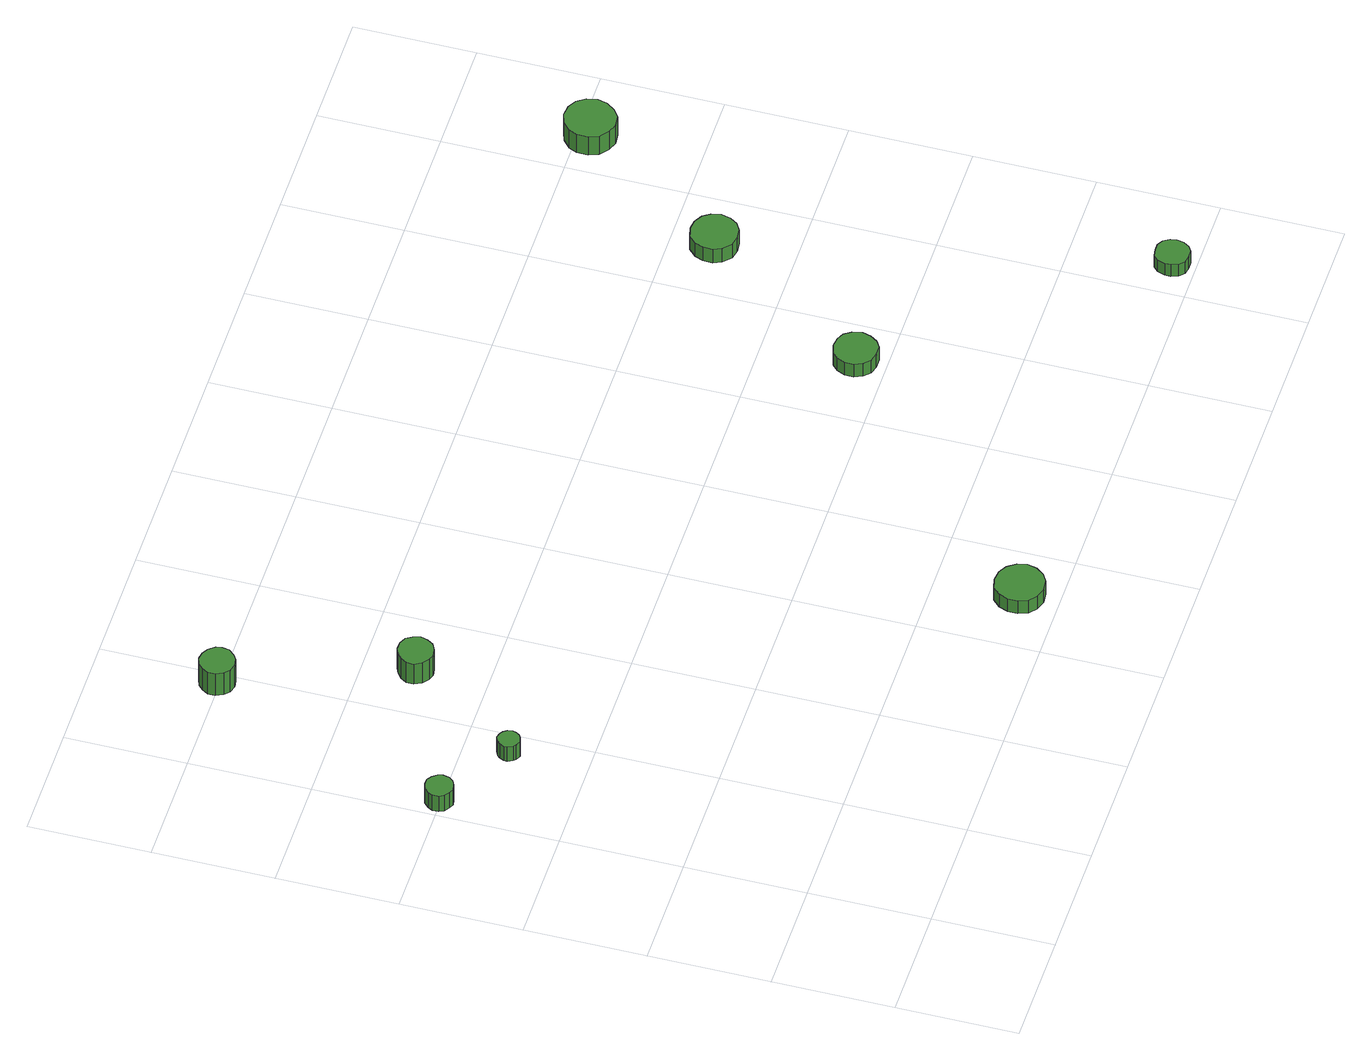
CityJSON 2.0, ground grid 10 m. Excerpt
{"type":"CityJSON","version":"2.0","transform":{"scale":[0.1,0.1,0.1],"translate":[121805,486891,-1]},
"CityObjects":{
"tree1":{"type":"SolitaryVegetationObject","attributes":{"function":"something"}},
"tree2":{"type":"SolitaryVegetationObject","attributes":{"function":"something"},"geometry":[{"type":"MultiSurface","lod":"1","boundaries":[[[0,1,2,3,4,5,6,7,8,9,10,11,12,13,14]],[[15,16,17,18,19,20,21,22,23,24,25,26,27,28,29]],[[0,29,28,1]],[[1,28,27,2]],[[2,27,26,3]],[[3,26,25,4]],[[4,25,24,5]],[[5,24,23,6]],[[6,23,22,7]],[[7,22,21,8]],[[8,21,20,9]],[[9,20,19,10]],[[10,19,18,11]],[[11,18,17,12]],[[12,17,16,13]],[[13,16,15,14]],[[14,15,29,0]]]}]},
"tree3":{"type":"SolitaryVegetationObject","attributes":{"function":"something"},"geometry":[{"type":"MultiSurface","lod":"1","boundaries":[[[30,31,32,33,34,35,36,37,38,39,40,41,42,43,44]],[[45,46,47,48,49,50,51,52,53,54,55,56,57,58,59]],[[30,59,58,31]],[[31,58,57,32]],[[32,57,56,33]],[[33,56,55,34]],[[34,55,54,35]],[[35,54,53,36]],[[36,53,52,37]],[[37,52,51,38]],[[38,51,50,39]],[[39,50,49,40]],[[40,49,48,41]],[[41,48,47,42]],[[42,47,46,43]],[[43,46,45,44]],[[44,45,59,30]]]}]},
"tree4":{"type":"SolitaryVegetationObject","attributes":{"function":"something"},"geometry":[{"type":"MultiSurface","lod":"1","boundaries":[[[60,61,62,63,64,65,66,67,68,69,70,71,72,73,74]],[[75,76,77,78,79,80,81,82,83,84,85,86,87,88,89]],[[60,89,88,61]],[[61,88,87,62]],[[62,87,86,63]],[[63,86,85,64]],[[64,85,84,65]],[[65,84,83,66]],[[66,83,82,67]],[[67,82,81,68]],[[68,81,80,69]],[[69,80,79,70]],[[70,79,78,71]],[[71,78,77,72]],[[72,77,76,73]],[[73,76,75,74]],[[74,75,89,60]]]}]},
"tree5":{"type":"SolitaryVegetationObject","attributes":{"function":"something"}},
"tree6":{"type":"SolitaryVegetationObject","attributes":{"function":"something"},"geometry":[{"type":"MultiSurface","lod":"1","boundaries":[[[90,91,92,93,94,95,96,97,98,99,100,101,102,103,104]],[[105,106,107,108,109,110,111,112,113,114,115,116,117,118,119]],[[90,119,118,91]],[[91,118,117,92]],[[92,117,116,93]],[[93,116,115,94]],[[94,115,114,95]],[[95,114,113,96]],[[96,113,112,97]],[[97,112,111,98]],[[98,111,110,99]],[[99,110,109,100]],[[100,109,108,101]],[[101,108,107,102]],[[102,107,106,103]],[[103,106,105,104]],[[104,105,119,90]]]}]},
"tree7":{"type":"SolitaryVegetationObject","attributes":{"function":"something"}},
"tree8":{"type":"SolitaryVegetationObject","attributes":{"function":"something"},"geometry":[{"type":"MultiSurface","lod":"1","boundaries":[[[120,121,122,123,124,125,126,127,128,129,130,131,132,133,134]],[[135,136,137,138,139,140,141,142,143,144,145,146,147,148,149]],[[120,149,148,121]],[[121,148,147,122]],[[122,147,146,123]],[[123,146,145,124]],[[124,145,144,125]],[[125,144,143,126]],[[126,143,142,127]],[[127,142,141,128]],[[128,141,140,129]],[[129,140,139,130]],[[130,139,138,131]],[[131,138,137,132]],[[132,137,136,133]],[[133,136,135,134]],[[134,135,149,120]]]}]},
"tree9":{"type":"SolitaryVegetationObject","attributes":{"function":"something"}},
"tree10":{"type":"SolitaryVegetationObject","attributes":{"function":"something"}},
"tree11":{"type":"SolitaryVegetationObject","attributes":{"function":"something"},"geometry":[{"type":"MultiSurface","lod":"1","boundaries":[[[150,151,152,153,154,155,156,157,158,159,160,161,162,163,164]],[[165,166,167,168,169,170,171,172,173,174,175,176,177,178,179]],[[150,179,178,151]],[[151,178,177,152]],[[152,177,176,153]],[[153,176,175,154]],[[154,175,174,155]],[[155,174,173,156]],[[156,173,172,157]],[[157,172,171,158]],[[158,171,170,159]],[[159,170,169,160]],[[160,169,168,161]],[[161,168,167,162]],[[162,167,166,163]],[[163,166,165,164]],[[164,165,179,150]]]}]},
"tree12":{"type":"SolitaryVegetationObject","attributes":{"function":"something"}},
"tree13":{"type":"SolitaryVegetationObject","attributes":{"function":"something"},"geometry":[{"type":"MultiSurface","lod":"1","boundaries":[[[180,181,182,183,184,185,186,187,188,189,190,191,192,193,194]],[[195,196,197,198,199,200,201,202,203,204,205,206,207,208,209]],[[180,209,208,181]],[[181,208,207,182]],[[182,207,206,183]],[[183,206,205,184]],[[184,205,204,185]],[[185,204,203,186]],[[186,203,202,187]],[[187,202,201,188]],[[188,201,200,189]],[[189,200,199,190]],[[190,199,198,191]],[[191,198,197,192]],[[192,197,196,193]],[[193,196,195,194]],[[194,195,209,180]]]}]},
"tree14":{"type":"SolitaryVegetationObject","attributes":{"function":"something"}},
"tree15":{"type":"SolitaryVegetationObject","attributes":{"function":"something"},"geometry":[{"type":"MultiSurface","lod":"1","boundaries":[[[210,211,212,213,214,215,216,217,218,219,220,221,222,223,224]],[[225,226,227,228,229,230,231,232,233,234,235,236,237,238,239]],[[210,239,238,211]],[[211,238,237,212]],[[212,237,236,213]],[[213,236,235,214]],[[214,235,234,215]],[[215,234,233,216]],[[216,233,232,217]],[[217,232,231,218]],[[218,231,230,219]],[[219,230,229,220]],[[220,229,228,221]],[[221,228,227,222]],[[222,227,226,223]],[[223,226,225,224]],[[224,225,239,210]]]}]},
"tree16":{"type":"SolitaryVegetationObject","attributes":{"function":"something"},"geometry":[{"type":"MultiSurface","lod":"1","boundaries":[[[240,241,242,243,244,245,246,247,248,249,250,251,252,253,254]],[[255,256,257,258,259,260,261,262,263,264,265,266,267,268,269]],[[240,269,268,241]],[[241,268,267,242]],[[242,267,266,243]],[[243,266,265,244]],[[244,265,264,245]],[[245,264,263,246]],[[246,263,262,247]],[[247,262,261,248]],[[248,261,260,249]],[[249,260,259,250]],[[250,259,258,251]],[[251,258,257,252]],[[252,257,256,253]],[[253,256,255,254]],[[254,255,269,240]]]}]}
},
"vertices":[
[28,402,22],[27,406,22],[24,410,22],[20,413,22],[15,413,22],[11,412,22],[7,408,22],[5,404,22],[5,399,22],[7,395,22],[11,392,22],[15,390,22],[20,391,22],[24,393,22],[27,397,22],[27,397,5],[24,393,5],[20,391,5],[15,390,5],[11,392,5],[7,395,5],[5,399,5],[5,404,5],[7,408,5],[11,412,5],[15,413,5],[20,413,5],[24,410,5],[27,406,5],[28,402,5],
[90,364,21],[89,368,21],[87,371,21],[84,373,21],[80,374,21],[76,372,21],[74,370,21],[72,366,21],[72,363,21],[74,359,21],[76,357,21],[80,355,21],[84,356,21],[87,358,21],[89,361,21],[89,361,5],[87,358,5],[84,356,5],[80,355,5],[76,357,5],[74,359,5],[72,363,5],[72,366,5],[74,370,5],[76,372,5],[80,374,5],[84,373,5],[87,371,5],[89,368,5],[90,364,5],
[106,603,29],[105,608,29],[101,613,29],[96,616,29],[90,617,29],[84,615,29],[80,611,29],[77,606,29],[77,600,29],[80,594,29],[84,590,29],[90,588,29],[96,589,29],[101,592,29],[105,597,29],[105,597,5],[101,592,5],[96,589,5],[90,588,5],[84,590,5],[80,594,5],[77,600,5],[77,606,5],[80,611,5],[84,615,5],[90,617,5],[96,616,5],[101,613,5],[105,608,5],[106,603,5],
[162,459,27],[160,465,27],[157,470,27],[151,473,27],[145,473,27],[140,471,27],[135,467,27],[132,462,27],[132,456,27],[135,450,27],[140,446,27],[145,444,27],[151,445,27],[157,448,27],[160,453,27],[160,453,5],[157,448,5],[151,445,5],[145,444,5],[140,446,5],[135,450,5],[132,456,5],[132,462,5],[135,467,5],[140,471,5],[145,473,5],[151,473,5],[157,470,5],[160,465,5],[162,459,5],
[375,32,20],[373,40,20],[368,47,20],[361,51,20],[352,52,20],[344,50,20],[338,44,20],[335,36,20],[335,28,20],[338,20,20],[344,15,20],[352,12,20],[361,13,20],[368,17,20],[373,24,20],[373,24,6],[368,17,6],[361,13,6],[352,12,6],[344,15,6],[338,20,6],[335,28,6],[335,36,6],[338,44,6],[344,50,6],[352,52,6],[361,51,6],[368,47,6],[373,40,6],[375,32,6],
[578,224,22],[576,232,22],[572,238,22],[566,241,22],[558,242,22],[551,240,22],[546,235,22],[543,228,22],[543,221,22],[546,214,22],[551,209,22],[558,207,22],[566,207,22],[572,211,22],[576,217,22],[576,217,8],[572,211,8],[566,207,8],[558,207,8],[551,209,8],[546,214,8],[543,221,8],[543,228,8],[546,235,8],[551,240,8],[558,242,8],[566,241,8],[572,238,8],[576,232,8],[578,224,8],
[744,19,20],[743,24,20],[740,29,20],[735,32,20],[729,32,20],[723,31,20],[719,27,20],[717,21,20],[717,16,20],[719,10,20],[723,6,20],[729,5,20],[735,5,20],[740,8,20],[743,13,20],[743,13,7],[740,8,7],[735,5,7],[729,5,7],[723,6,7],[719,10,7],[717,16,7],[717,21,7],[719,27,7],[723,31,7],[729,32,7],[735,32,7],[740,29,7],[743,24,7],[744,19,7],
[668,364,24],[666,372,24],[662,378,24],[655,382,24],[647,383,24],[639,381,24],[633,375,24],[630,368,24],[630,360,24],[633,353,24],[639,347,24],[647,345,24],[655,346,24],[662,350,24],[666,356,24],[666,356,9],[662,350,9],[655,346,9],[647,345,9],[639,347,9],[633,353,9],[630,360,9],[630,368,9],[633,375,9],[639,381,9],[647,383,9],[655,382,9],[662,378,9],[666,372,9],[668,364,9],
[755,489,30],[753,498,30],[748,505,30],[741,509,30],[732,510,30],[724,507,30],[717,501,30],[714,494,30],[714,485,30],[717,477,30],[724,471,30],[732,468,30],[741,469,30],[748,474,30],[753,481,30],[753,481,10],[748,474,10],[741,469,10],[732,468,10],[724,471,10],[717,477,10],[714,485,10],[714,494,10],[717,501,10],[724,507,10],[732,510,10],[741,509,10],[748,505,10],[753,498,10],[755,489,10]
]}
